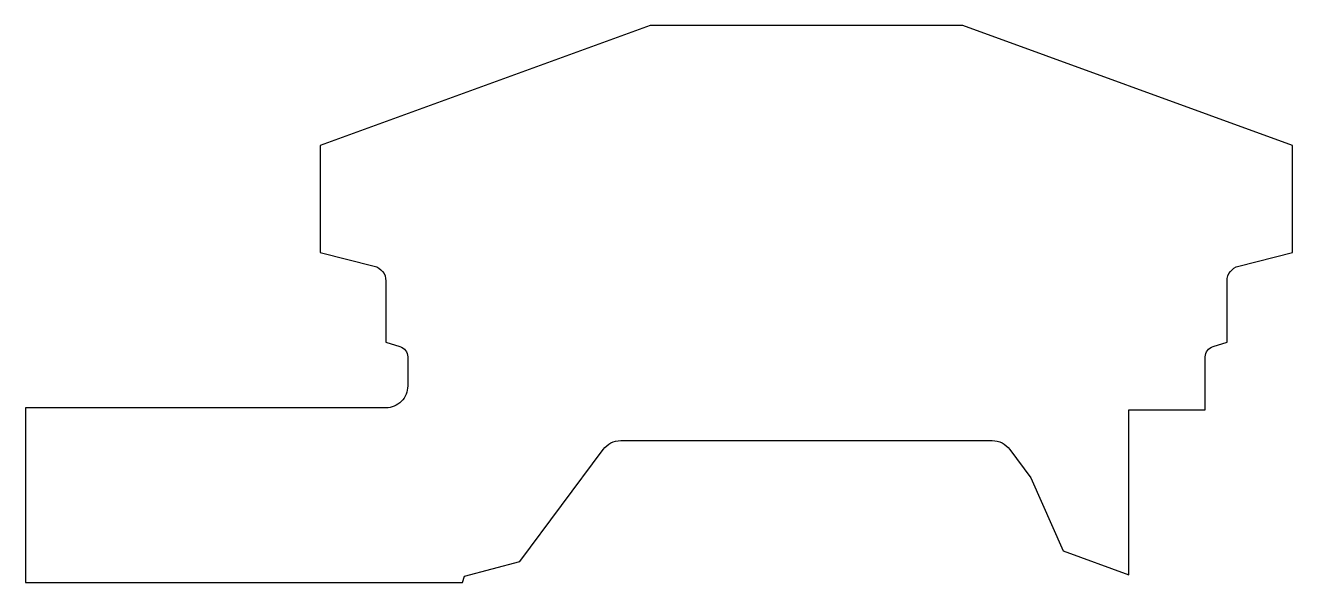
# Model space of a CAD drawing. Header units: millimetres. Extents: x 0 to 580, y 0 to 255.
import ezdxf

# ---------------------------------------------------------------- set-up
doc = ezdxf.new("R2010")
doc.units = ezdxf.units.MM
doc.layers.add('insulation', color=2, linetype='Continuous')

msp = doc.modelspace()

# ---------------------------------------------------------------- linework, layer by layer
at = {"layer": 'insulation'}
msp.add_lwpolyline([(540, 79), (540, 103.28, -0.331206), (543.56, 108.07), (550, 110), (550, 138.03, -0.344151), (555.3, 144.83), (580, 151), (580, 200), (429, 255), (286, 255), (135, 200), (135, 151), (159.7, 144.83, -0.344151), (165, 138.03), (165, 110), (171.44, 108.07, -0.331206), (175, 103.28), (175, 90, -0.414214), (165, 80), (0, 80), (0, 0), (200, 0), (201, 3), (226.38, 9.61), (264.46, 60.96, -0.237489), (272.49, 65), (442.51, 65, -0.237489), (450.54, 60.96), (460.15, 48), (475, 14.57), (505, 3.64), (505, 79)], format="xyb", close=True, dxfattribs=at)

doc.saveas('drawing.dxf')
